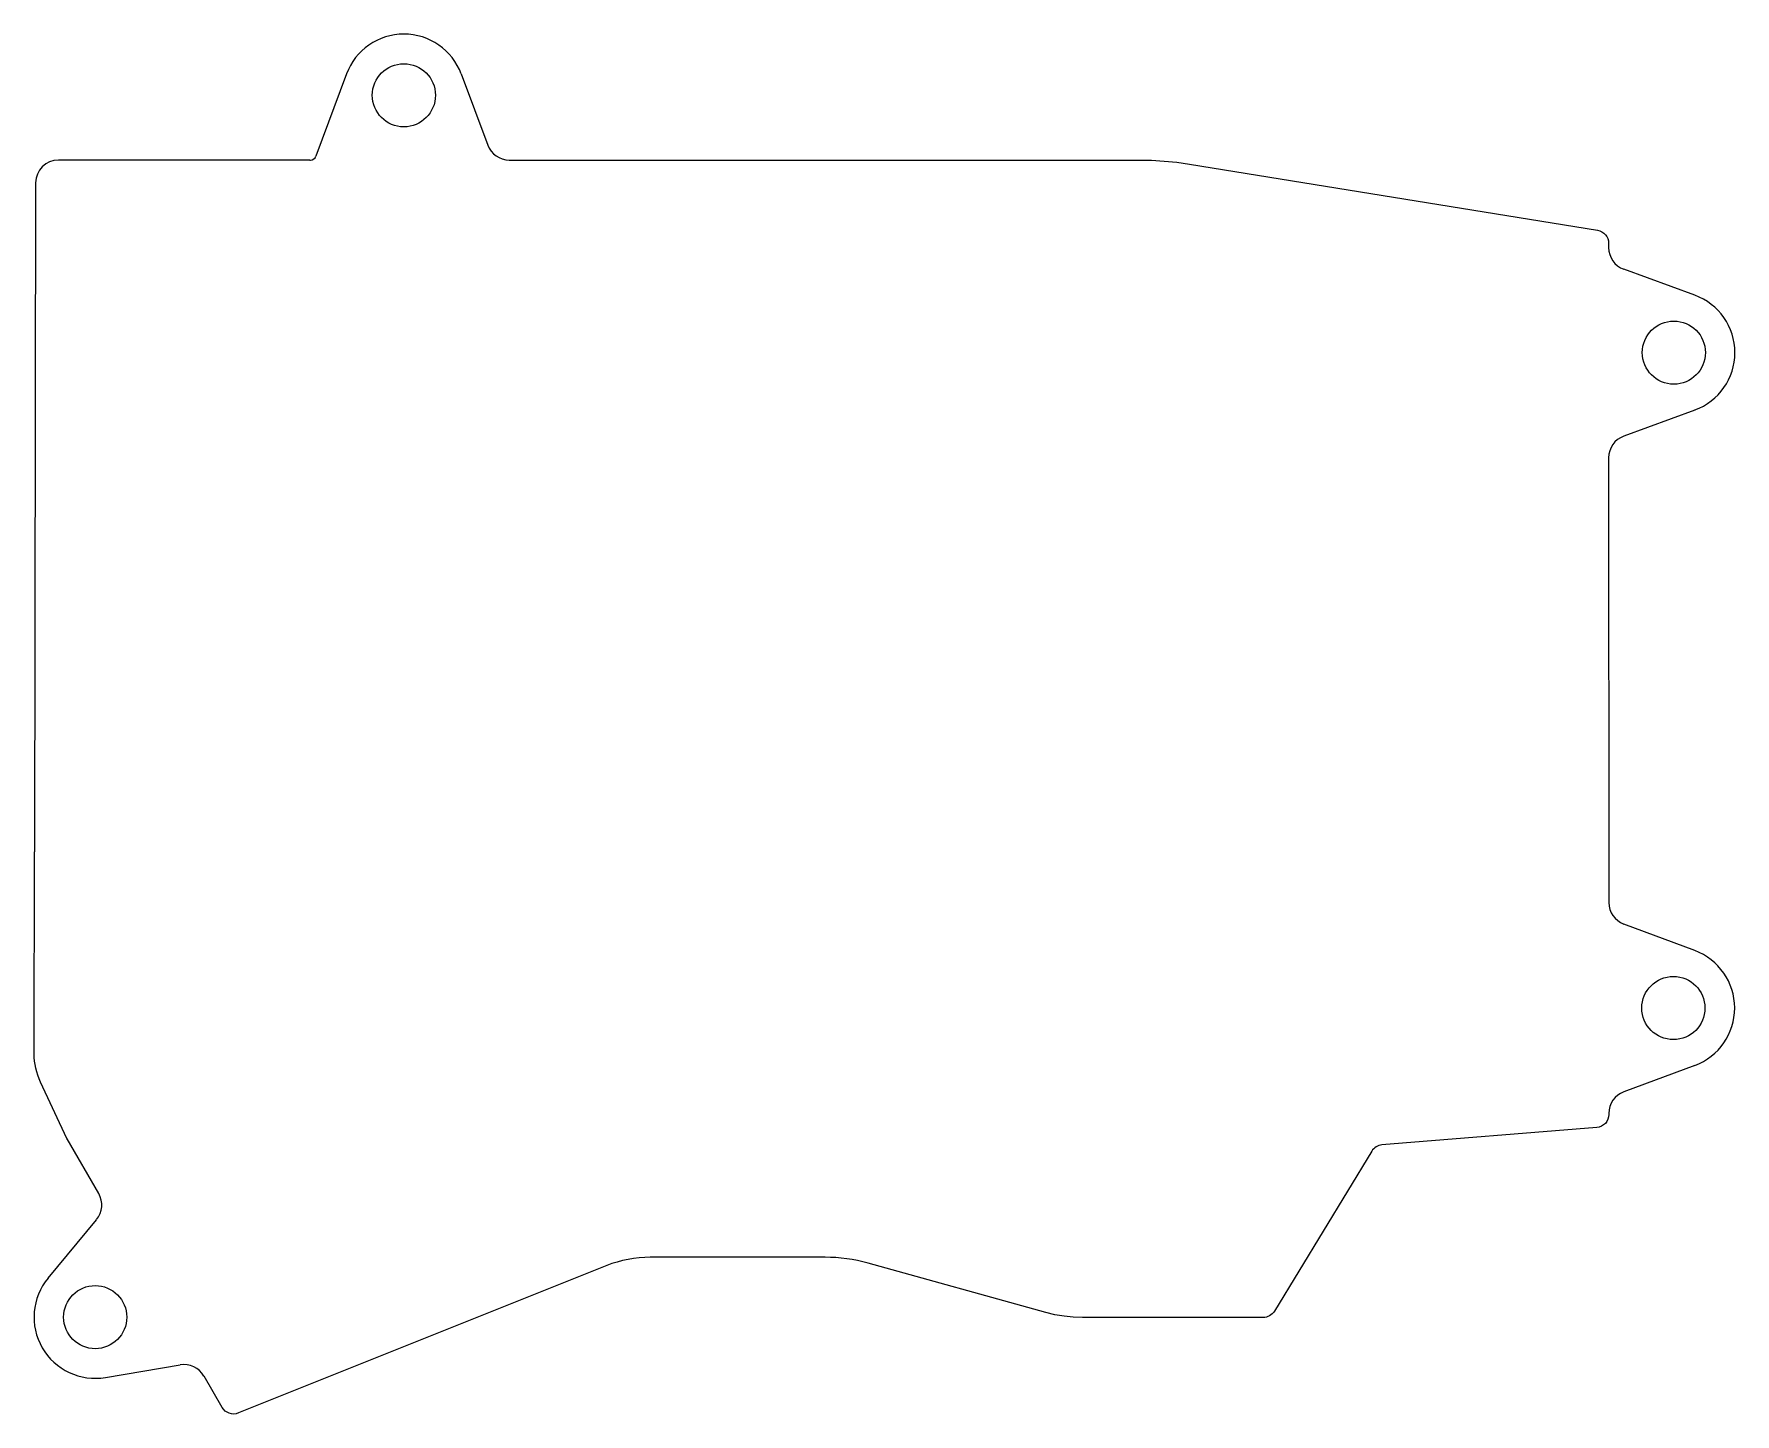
# Model space of a CAD drawing. Header units: millimetres. Extents: x 0 to 148, y 0 to 120.
import ezdxf

# ---------------------------------------------------------------- set-up
doc = ezdxf.new("R2010")
doc.units = ezdxf.units.MM
doc.layers.get('0').update_dxf_attribs({"linetype": 'CONTINUOUS'})

msp = doc.modelspace()

# ---------------------------------------------------------------- linework, layer by layer
for p, q in [((27.34, 116.88), (24.68, 109.71)), ((37.34, 116.88), (39.64, 110.68)), ((24.15, 109.38), (2.25, 109.38)), ((24.15, 109.38), (24.21, 109.38)), ((41.52, 109.38), (96.37, 109.38)), ((96.37, 109.38), (97.47, 109.36)), ((97.47, 109.36), (98.57, 109.29)), ((98.57, 109.29), (99.67, 109.18)), ((99.67, 109.18), (100.77, 109.03)), ((100.77, 109.03), (136.33, 103.26)), ((0.25, 107.38), (0.16, 49.11)), ((136.33, 103.26), (136.53, 103.21)), ((136.53, 103.21), (136.72, 103.12)), ((136.72, 103.12), (136.88, 103.01)), ((136.88, 103.01), (137.02, 102.87)), ((137.02, 102.87), (137.14, 102.71)), ((137.14, 102.71), (137.23, 102.53)), ((137.23, 102.53), (137.28, 102.33)), ((137.28, 102.33), (137.3, 102.12)), ((137.3, 102.12), (137.3, 101.75)), ((144.81, 97.6), (138.61, 99.87)), ((144.81, 87.6), (138.61, 85.32)), ((137.3, 83.44), (137.32, 44.69)), ((0.13, 31.52), (0.16, 49.11)), ((144.81, 40.5), (138.62, 42.82)), ((0.14, 31.2), (0.13, 31.52)), ((0.17, 30.88), (0.14, 31.2)), ((0.21, 30.57), (0.17, 30.88)), ((0.27, 30.25), (0.21, 30.57)), ((0.35, 29.94), (0.27, 30.25)), ((0.44, 29.64), (0.35, 29.94)), ((144.82, 30.5), (138.63, 28.19)), ((0.56, 29.34), (0.44, 29.64)), ((0.68, 29.04), (0.56, 29.34)), ((2.98, 24.14), (0.68, 29.04)), ((136.68, 25.2), (136.48, 25.12)), ((136.86, 25.31), (136.68, 25.2)), ((137.02, 25.45), (136.86, 25.31)), ((137.15, 25.62), (137.02, 25.45)), ((137.24, 25.81), (137.15, 25.62)), ((137.3, 26.01), (137.24, 25.81)), ((137.32, 26.23), (137.3, 26.01)), ((137.32, 26.32), (137.32, 26.23)), ((3.03, 24.05), (2.98, 24.14)), ((5.75, 19.34), (3.01, 24.09)), ((136.27, 25.08), (117.55, 23.58)), ((136.48, 25.12), (136.27, 25.08)), ((136.27, 25.08), (136.27, 25.08)), ((116.66, 23.03), (108.18, 9.09)), ((116.74, 23.14), (116.66, 23.03)), ((116.83, 23.24), (116.74, 23.14)), ((116.93, 23.33), (116.83, 23.24)), ((117.04, 23.41), (116.93, 23.33)), ((117.16, 23.47), (117.04, 23.41)), ((117.28, 23.52), (117.16, 23.47)), ((117.42, 23.56), (117.28, 23.52)), ((117.55, 23.58), (117.42, 23.56)), ((1.34, 11.97), (5.56, 17.06)), ((50.93, 13.37), (50.47, 13.23)), ((51.4, 13.5), (50.93, 13.37)), ((51.88, 13.6), (51.4, 13.5)), ((52.35, 13.68), (51.88, 13.6)), ((52.84, 13.74), (52.35, 13.68)), ((53.32, 13.78), (52.84, 13.74)), ((53.81, 13.79), (53.32, 13.78)), ((69.03, 13.79), (53.81, 13.79)), ((69.5, 13.78), (69.03, 13.79)), ((69.98, 13.76), (69.5, 13.78)), ((70.45, 13.72), (69.98, 13.76)), ((70.92, 13.66), (70.45, 13.72)), ((71.39, 13.59), (70.92, 13.66)), ((71.85, 13.5), (71.39, 13.59)), ((72.32, 13.4), (71.85, 13.5)), ((72.78, 13.28), (72.32, 13.4)), ((50.01, 13.06), (17.93, 0.22)), ((50.47, 13.23), (50.01, 13.06)), ((88.27, 8.98), (72.78, 13.28)), ((89.05, 8.78), (88.27, 8.98)), ((108.09, 8.97), (107.99, 8.86)), ((108.18, 9.09), (108.09, 8.97)), ((89.85, 8.65), (89.05, 8.78)), ((90.66, 8.57), (89.85, 8.65)), ((91.47, 8.54), (90.66, 8.57)), ((107.19, 8.54), (91.47, 8.54)), ((107.34, 8.55), (107.19, 8.54)), ((107.49, 8.58), (107.34, 8.55)), ((107.62, 8.62), (107.49, 8.58)), ((107.76, 8.69), (107.62, 8.62)), ((107.88, 8.77), (107.76, 8.69)), ((107.99, 8.86), (107.88, 8.77)), ((6.34, 3.31), (12.86, 4.42)), ((16.5, 0.71), (14.93, 3.44)), ((16.63, 0.54), (16.5, 0.71)), ((16.77, 0.39), (16.63, 0.54)), ((16.94, 0.28), (16.77, 0.39)), ((17.13, 0.2), (16.94, 0.28)), ((17.32, 0.15), (17.13, 0.2)), ((17.52, 0.13), (17.32, 0.15)), ((17.73, 0.15), (17.52, 0.13)), ((17.93, 0.22), (17.73, 0.15))]:
    msp.add_line(p, q)
for centre in [(32.34, 115.02), (142.98, 92.6), (142.94, 35.5), (5.45, 8.57)]:
    msp.add_circle(centre, 2.75)
for centre, radius, start, end in [((32.34, 115.02), 5.33, 20.3643, 159.6357), ((24.21, 109.88), 0.5, 269.9999, 339.6357), ((41.52, 111.38), 2, 200.364, 269.9999), ((2.25, 107.38), 2, 89.9999, 179.9081), ((139.3, 101.75), 2, 180.0204, 249.9024), ((142.98, 92.6), 5.32, -69.9024, 69.9024), ((139.3, 83.44), 2, 110.2124, 180.0204), ((139.32, 44.69), 2, 180.0204, 249.4835), ((142.94, 35.5), 5.34, -69.3666, 69.4835), ((139.32, 26.32), 2, 110.4211, 180.0204), ((4.02, 18.34), 2, -39.6402, 29.9784), ((5.45, 8.57), 5.33, 140.3598, 279.6315), ((13.19, 2.44), 2, 29.9956, 99.6315)]:
    msp.add_arc(centre, radius, start, end)

doc.saveas('drawing.dxf')
